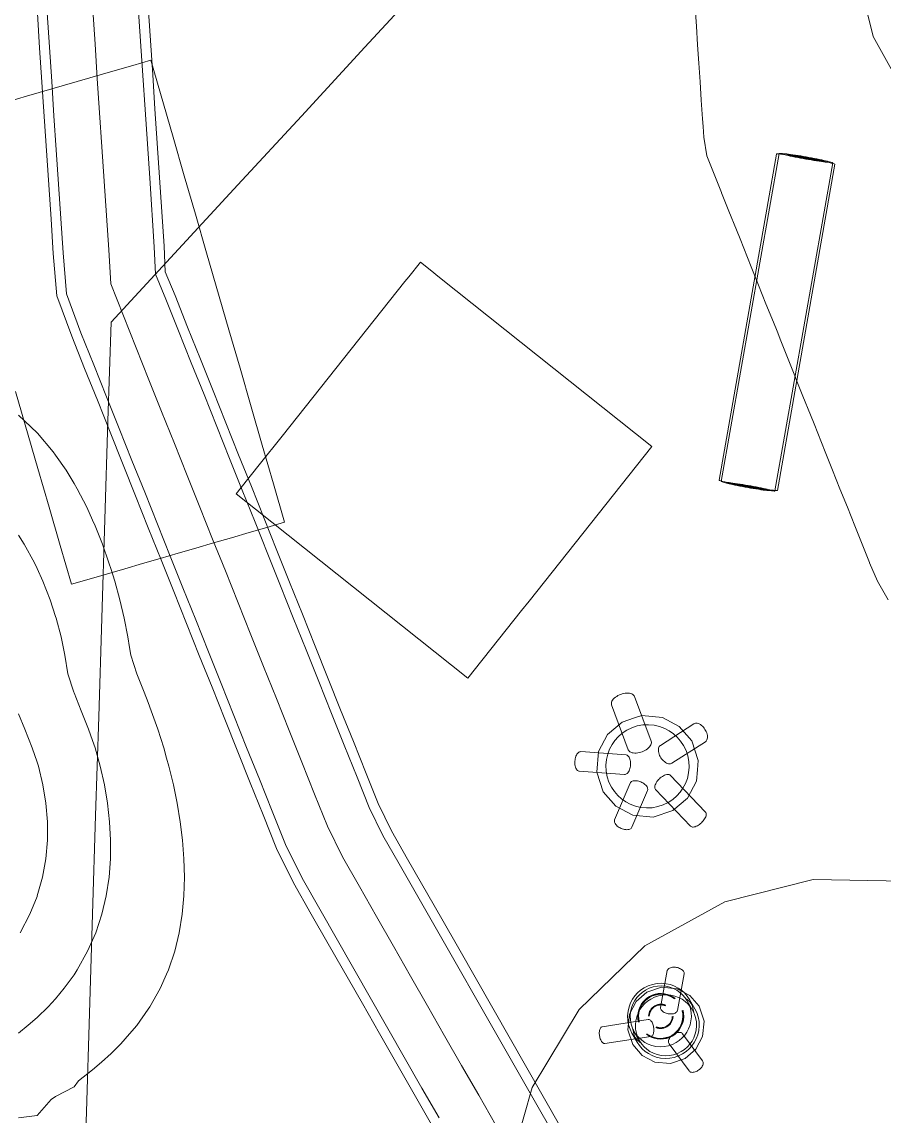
# Model space of a CAD drawing. Header units: millimetres. Extents: x -31757 to 121236, y -27283 to 59400.
# Drawn here: x 56355 to 61016, y 6413 to 12327 of the extents above; entities that cross this region are included whole.
import ezdxf

# ---------------------------------------------------------------- set-up
doc = ezdxf.new("R2010")
doc.units = ezdxf.units.MM
doc.layers.add('10_見えがかり', color=7, linetype='Continuous', lineweight=13)
doc.layers.add('30_敷地・外構', color=8, linetype='Continuous', lineweight=9)

msp = doc.modelspace()

# ---------------------------------------------------------------- linework, layer by layer
at = {"layer": '10_見えがかり'}
for points in [[(61322.1, 11590.2), (60957.6, 12247.7), (60775.7, 12977.2), (60788.8, 13729), (60996, 14451.7), (61383.3, 15096.1)], [(57024.9, 12596.6), (57049.6, 12226.3), (57061.9, 12041.1), (57074.3, 11856), (57086.6, 11670.8), (57098.9, 11485.7), (57111.3, 11300.5), (57123.6, 11115.3), (57129.5, 10975.1), (57182.7, 10847.3), (57251, 10676.6), (57319.9, 10504.3), (57388.8, 10332), (57457.7, 10159.7), (57526.6, 9987.4), (57595.5, 9815.1), (57664.4, 9642.8), (57733.3, 9470.5), (57802.2, 9298.2), (57871.2, 9125.9), (57940.1, 8953.6), (58077.9, 8609), (58146.8, 8436.7), (58215.7, 8264.3), (58280.1, 8102.6), (58352.7, 7955.2), (58440.3, 7802.2), (58624.4, 7480), (58716.5, 7318.8), (59453, 6029.8)], [(59116.1, 5409.9), (58287.6, 6860.1), (58195.5, 7021.2), (58011.4, 7343.4), (57919.3, 7504.6), (57822.8, 7673.8), (57732, 7858.7), (57658.6, 8041.5), (57589.7, 8213.8), (57451.9, 8558.5), (57383, 8730.8), (57314.1, 8903.1), (57245.1, 9075.4), (57176.2, 9247.7), (57107.3, 9420), (57038.4, 9592.3), (56969.5, 9764.6), (56831.7, 10109.2), (56762.8, 10281.5), (56693.9, 10453.8), (56624.4, 10627.6), (56543.7, 10845.4), (56524.9, 11075.5), (56512.6, 11260.6), (56500.3, 11445.8), (56475.6, 11816.1), (56463.3, 12001.3), (56450.9, 12186.4), (56438.6, 12371.6)], [(58609.8, 6403), (58517.7, 6564.1), (57965.4, 7530.9), (57869.6, 7698.7), (57780.4, 7880.2), (57707.8, 8061.2), (57638.9, 8233.5), (57570, 8405.8), (57432.2, 8750.4), (57363.3, 8922.7), (57294.4, 9095), (57225.4, 9267.3), (57156.5, 9439.6), (57087.6, 9611.9), (57018.7, 9784.2), (56949.8, 9956.5), (56880.9, 10128.8), (56812, 10301.1), (56743.1, 10473.5), (56673.7, 10647), (56595.4, 10856.8), (56577.8, 11079), (56565.5, 11264.1), (56553.2, 11449.3), (56540.8, 11634.5), (56528.5, 11819.6), (56516.2, 12004.8), (56491.5, 12375.1)], [(56984.4, 12407.9), (56996.7, 12222.8), (57009.1, 12037.6), (57021.4, 11852.5), (57033.7, 11667.3), (57046.1, 11482.1), (57070.7, 11111.8), (57077.8, 10963.6), (57133.3, 10827.9), (57201.8, 10656.9), (57270.7, 10484.6), (57339.6, 10312.3), (57408.5, 10140), (57477.4, 9967.7), (57546.3, 9795.4), (57615.2, 9623.1), (57684.1, 9450.8), (57753, 9278.5), (57821.9, 9106.2), (57890.9, 8933.9), (57959.8, 8761.6), (58028.7, 8589.3), (58097.6, 8417), (58166.5, 8244.7), (58231.7, 8081.1), (58305.9, 7930.4), (58394.3, 7775.9), (59130.8, 6486.9), (59222.8, 6325.8)], [(56282.9, 11896.5), (56379, 11924.4), (56859.2, 12063.6), (56955.3, 12091.5), (57051.3, 12119.3), (57172, 11703.1), (57232.3, 11495), (57292.6, 11286.9), (57353, 11078.8), (57473.6, 10662.6), (57534, 10454.5), (57594.3, 10246.4), (57654.6, 10038.3), (57715, 9830.2), (57775.3, 9622.1), (57679.3, 9594.3), (57583.2, 9566.5), (57487.2, 9538.6), (57391.1, 9510.8), (57295.1, 9482.9), (57199, 9455.1), (57103, 9427.2), (57007, 9399.4), (56910.9, 9371.5), (56718.8, 9315.8), (56622.8, 9288), (56562.4, 9496.1), (56502.1, 9704.2), (56441.8, 9912.3), (56321.1, 10328.5)], [(60455.5, 11611.8), (60467.4, 11610.4), (60481.8, 11608.4), (60498.2, 11606), (60516.3, 11603.3), (60535.4, 11600.2), (60555, 11597), (60574.5, 11593.7), (60593.5, 11590.4), (60612.4, 11587), (60631.9, 11583.4), (60651.4, 11579.8), (60670.4, 11576.1), (60688.3, 11572.5), (60704.6, 11569.1), (60718.8, 11566), (60730.4, 11563.3), (60739.4, 11561), (60745.5, 11559.2), (60749, 11557.9), (60750.1, 11557.1), (60439.1, 9794.3), (60437.9, 9793.8), (60434.1, 9793.7), (60427.7, 9794.2), (60418.5, 9795.1), (60406.7, 9796.5), (60392.3, 9798.5), (60375.8, 9800.9), (60357.8, 9803.6), (60338.7, 9806.7), (60319.1, 9809.9), (60299.6, 9813.2), (60280.6, 9816.5), (60261.6, 9819.9), (60242.2, 9823.5), (60222.7, 9827.1), (60203.7, 9830.8), (60185.7, 9834.4), (60169.5, 9837.8), (60155.3, 9840.9), (60143.7, 9843.6), (60134.7, 9845.9), (60128.5, 9847.7), (60125, 9849), (60124, 9849.8), (60434.9, 11612.6), (60436.2, 11613.1), (60439.9, 11613.1), (60446.4, 11612.7), (60455.5, 11611.8)], [(60467.4, 11614.6), (60478.3, 11613.2), (60491.5, 11611.4), (60506.6, 11609.3), (60523.3, 11606.7), (60540.8, 11603.9), (60558.9, 11600.9), (60576.8, 11597.9), (60594.3, 11594.9), (60611.7, 11591.7), (60629.6, 11588.5), (60647.6, 11585.1), (60665, 11581.7), (60681.5, 11578.4), (60696.5, 11575.3), (60709.5, 11572.4), (60720.3, 11570), (60728.5, 11567.9), (60734.2, 11566.2), (60737.4, 11565), (60738.3, 11564.2), (60425.7, 9791.6), (60424.5, 9791.1), (60421.1, 9791.1), (60415.2, 9791.5), (60406.7, 9792.3), (60395.8, 9793.7), (60382.6, 9795.5), (60367.4, 9797.6), (60350.8, 9800.2), (60333.2, 9803), (60315.2, 9806), (60297.3, 9809), (60279.8, 9812), (60262.4, 9815.2), (60244.5, 9818.4), (60226.5, 9821.8), (60209, 9825.2), (60192.5, 9828.5), (60177.6, 9831.6), (60164.5, 9834.5), (60153.8, 9836.9), (60145.6, 9839), (60139.9, 9840.7), (60136.7, 9841.9), (60135.7, 9842.7), (60448.4, 11615.3), (60449.6, 11615.8), (60453, 11615.8), (60458.9, 11615.4), (60467.4, 11614.6)], [(60489.8, 11613.2), (60498.8, 11612.1), (60509.8, 11610.6), (60522.3, 11608.8), (60536, 11606.7), (60550.5, 11604.4), (60565.4, 11602), (60580.2, 11599.4), (60594.6, 11596.9), (60609, 11594.4), (60623.8, 11591.6), (60638.7, 11588.9), (60653.1, 11586.1), (60666.7, 11583.3), (60679.1, 11580.8), (60689.8, 11578.4), (60698.7, 11576.4), (60705.5, 11574.6), (60710.2, 11573.3), (60712.8, 11572.3), (60713.6, 11571.6), (60713.1, 11568.6), (60712.1, 11568.3), (60709.3, 11568.3), (60704.4, 11568.6), (60697.4, 11569.3), (60688.4, 11570.4), (60677.5, 11571.9), (60665, 11573.7), (60651.3, 11575.8), (60636.8, 11578.1), (60621.9, 11580.5), (60607, 11583.1), (60592.6, 11585.6), (60578.2, 11588.1), (60563.4, 11590.8), (60548.6, 11593.6), (60534.2, 11596.4), (60520.6, 11599.2), (60508.2, 11601.7), (60497.4, 11604.1), (60488.6, 11606.1), (60481.8, 11607.9), (60477.1, 11609.2), (60474.4, 11610.2), (60473.6, 11610.9), (60474.2, 11613.8), (60475.1, 11614.2), (60478, 11614.2), (60482.8, 11613.9), (60489.8, 11613.2)], [(60490, 11609.8), (60489.9, 11609.2), (60492.5, 11608.5), (60501.1, 11606.6), (60511.5, 11604.3), (60523.5, 11601.8), (60536.6, 11599.2), (60550.6, 11596.5), (60564.9, 11593.8), (60579.2, 11591.1), (60593.2, 11588.7), (60607.1, 11586.2), (60621.5, 11583.8), (60635.8, 11581.4), (60649.9, 11579.2), (60663.2, 11577.2), (60675.3, 11575.4), (60685.8, 11574), (60694.5, 11572.9), (60697.3, 11572.6), (60697.4, 11573.3), (60694.7, 11573.9), (60686.2, 11575.9), (60675.8, 11578.2), (60663.8, 11580.7), (60650.6, 11583.3), (60636.7, 11586), (60622.3, 11588.7), (60608, 11591.3), (60594.1, 11593.8), (60580.1, 11596.3), (60565.8, 11598.7), (60551.4, 11601.1), (60537.4, 11603.3), (60524.1, 11605.3), (60512, 11607.1), (60501.5, 11608.5), (60492.7, 11609.6), (60490, 11609.8)], [(60521.6, 11606.5), (60526.1, 11606.1), (60532, 11605.3), (60539.1, 11604.4), (60547.3, 11603.2), (60556.2, 11601.8), (60565.6, 11600.3), (60575.3, 11598.7), (60585, 11597.1), (60594.4, 11595.5), (60603.8, 11593.8), (60613.4, 11592), (60623, 11590.2), (60632.4, 11588.4), (60641.3, 11586.6), (60649.4, 11584.9), (60656.4, 11583.4), (60662.1, 11582.1), (60666.6, 11580.9), (60669.6, 11580.1), (60671.3, 11579.4), (60671.3, 11579), (60670.7, 11575.8), (60668.9, 11575.8), (60665.7, 11576), (60661.1, 11576.4), (60655.3, 11577.1), (60648.2, 11578.1), (60640, 11579.3), (60631.1, 11580.7), (60621.6, 11582.2), (60611.9, 11583.8), (60602.3, 11585.4), (60592.9, 11587), (60583.5, 11588.7), (60573.9, 11590.5), (60564.2, 11592.3), (60554.8, 11594.1), (60546, 11595.9), (60537.9, 11597.6), (60530.9, 11599.1), (60525.1, 11600.4), (60520.7, 11601.5), (60517.7, 11602.4), (60515.9, 11603.1), (60516.4, 11606), (60516.6, 11606.7), (60518.4, 11606.7), (60521.6, 11606.5)], [(60543.2, 11600.6), (60543.1, 11599.7), (60548.9, 11598.5), (60557.3, 11596.8), (60566.2, 11595.1), (60575.4, 11593.4), (60584.5, 11591.7), (60593.4, 11590.1), (60602.3, 11588.6), (60611.5, 11587), (60620.7, 11585.5), (60629.7, 11584.1), (60638.2, 11582.8), (60644.1, 11581.9), (60644.2, 11582.8), (60638.4, 11584), (60630, 11585.6), (60621, 11587.4), (60611.9, 11589.1), (60602.7, 11590.8), (60593.8, 11592.4), (60584.9, 11593.9), (60575.8, 11595.5), (60566.6, 11597), (60557.6, 11598.4), (60549.1, 11599.7), (60543.2, 11600.6)], [(60554.1, 11600.6), (60557.5, 11600.1), (60561.7, 11599.6), (60566.5, 11598.9), (60571.7, 11598.1), (60577.3, 11597.2), (60583, 11596.3), (60588.7, 11595.3), (60594.2, 11594.3), (60599.7, 11593.3), (60605.3, 11592.3), (60611, 11591.2), (60616.5, 11590.2), (60621.7, 11589.1), (60626.5, 11588.1), (60630.6, 11587.2), (60634, 11586.5), (60636.6, 11585.8), (60638.4, 11585.3), (60639.4, 11584.9), (60639.4, 11584.8), (60638.8, 11581.6), (60637.7, 11581.5), (60635.8, 11581.7), (60633.2, 11581.9), (60629.7, 11582.4), (60625.5, 11582.9), (60620.8, 11583.6), (60615.5, 11584.4), (60610, 11585.3), (60604.3, 11586.2), (60598.6, 11587.2), (60593.1, 11588.2), (60587.6, 11589.1), (60581.9, 11590.2), (60576.3, 11591.2), (60570.7, 11592.3), (60565.5, 11593.4), (60560.8, 11594.3), (60556.7, 11595.2), (60553.3, 11596), (60550.7, 11596.7), (60548.9, 11597.2), (60547.9, 11597.6), (60547.9, 11598), (60548.5, 11600.9), (60549.6, 11600.9), (60551.4, 11600.8), (60554.1, 11600.6)], [(57761.9, 10088.5), (57803.4, 10140.7), (57844.9, 10192.9), (57886.4, 10245), (57927.9, 10297.2), (58093.9, 10505.9), (58135.4, 10558.1), (58176.9, 10610.3), (58218.4, 10662.4), (58259.9, 10714.6), (58384.4, 10871.1), (58425.9, 10923.3), (58446.7, 10949.4), (58508.9, 11027.6), (58561.1, 10986.1), (58613.3, 10944.6), (59761.1, 10031.6), (59719.6, 9979.4), (59678.1, 9927.3), (59636.6, 9875.1), (59595.1, 9822.9), (59553.6, 9770.8), (59512.1, 9718.6), (59470.6, 9666.4), (59429.1, 9614.2), (59387.6, 9562.1), (59346.1, 9509.9), (59304.6, 9457.7), (59221.6, 9353.4), (59180.1, 9301.2), (59138.6, 9249), (59097.1, 9196.8), (59055.6, 9144.7), (59014.1, 9092.5), (58972.6, 9040.3), (58931.1, 8988.1), (58889.6, 8936), (58848.1, 8883.8), (58834.2, 8866.4), (58806.6, 8831.6), (58765.1, 8779.5), (57617.2, 9692.5), (57565.1, 9734), (57512.9, 9775.5), (57575.1, 9853.7), (57595.9, 9879.8), (57637.4, 9932), (57761.9, 10088.5)], [(60179.1, 9837.1), (60187.9, 9836), (60198.6, 9834.6), (60210.8, 9832.8), (60224.2, 9830.8), (60238.4, 9828.5), (60252.9, 9826.1), (60267.4, 9823.7), (60281.4, 9821.2), (60295.5, 9818.7), (60309.9, 9816.1), (60324.4, 9813.4), (60338.5, 9810.6), (60351.8, 9808), (60363.9, 9805.5), (60374.4, 9803.2), (60383, 9801.2), (60389.6, 9799.5), (60394.2, 9798.1), (60396.8, 9797.2), (60397.6, 9796.5), (60397.1, 9793.6), (60396.1, 9793.2), (60393.3, 9793.2), (60388.6, 9793.5), (60381.8, 9794.2), (60373, 9795.3), (60362.3, 9796.7), (60350.1, 9798.5), (60336.7, 9800.5), (60322.5, 9802.8), (60308, 9805.2), (60293.5, 9807.6), (60279.5, 9810.1), (60265.4, 9812.6), (60251, 9815.2), (60236.5, 9818), (60222.4, 9820.7), (60209.1, 9823.3), (60197, 9825.9), (60186.5, 9828.1), (60177.9, 9830.2), (60171.3, 9831.8), (60166.7, 9833.2), (60164.1, 9834.1), (60163.3, 9834.8), (60163.8, 9837.7), (60164.8, 9838.1), (60167.5, 9838.1), (60172.3, 9837.8), (60179.1, 9837.1)], [(60180.1, 9833.7), (60180, 9833), (60190.2, 9830.6), (60200.4, 9828.4), (60212, 9826), (60224.9, 9823.4), (60238.5, 9820.8), (60252.5, 9818.1), (60266.4, 9815.6), (60280, 9813.2), (60293.6, 9810.8), (60307.6, 9808.4), (60321.6, 9806.1), (60335.3, 9803.9), (60348.3, 9802), (60360.1, 9800.2), (60370.4, 9798.9), (60380.8, 9797.6), (60380.9, 9798.3), (60370.7, 9800.7), (60360.5, 9802.9), (60348.9, 9805.3), (60336, 9807.9), (60322.4, 9810.5), (60308.4, 9813.2), (60294.5, 9815.7), (60280.9, 9818.1), (60267.3, 9820.5), (60253.3, 9822.9), (60239.3, 9825.2), (60225.6, 9827.4), (60212.6, 9829.4), (60200.8, 9831.1), (60190.5, 9832.5), (60180.1, 9833.7)], [(60205.1, 9831.6), (60209.8, 9831.1), (60216, 9830.3), (60223.4, 9829.3), (60231.9, 9828.1), (60241.3, 9826.7), (60251.2, 9825.1), (60261.3, 9823.4), (60271.4, 9821.7), (60281.2, 9820), (60291, 9818.2), (60301.1, 9816.4), (60311.2, 9814.5), (60321, 9812.6), (60330.3, 9810.7), (60338.7, 9809), (60346, 9807.4), (60352.1, 9806), (60356.7, 9804.8), (60359.9, 9803.9), (60361.7, 9803.2), (60361.2, 9800.2), (60361.1, 9799.6), (60359.1, 9799.5), (60355.8, 9799.8), (60351.1, 9800.2), (60344.9, 9801), (60337.5, 9802), (60329, 9803.2), (60319.6, 9804.6), (60309.7, 9806.2), (60299.6, 9807.9), (60289.5, 9809.6), (60279.7, 9811.3), (60269.9, 9813.1), (60259.8, 9814.9), (60249.7, 9816.8), (60239.9, 9818.7), (60230.6, 9820.6), (60222.2, 9822.3), (60214.9, 9823.9), (60208.8, 9825.3), (60204.2, 9826.5), (60201, 9827.4), (60199.2, 9828.1), (60199.7, 9831.1), (60199.8, 9831.8), (60201.8, 9831.8), (60205.1, 9831.6)], [(60224.6, 9825.9), (60224.4, 9825.1), (60233.5, 9823.2), (60242.3, 9821.4), (60251.7, 9819.6), (60261.3, 9817.8), (60270.9, 9816.1), (60280.2, 9814.4), (60289.6, 9812.8), (60299.2, 9811.1), (60308.8, 9809.6), (60318.2, 9808.1), (60327.1, 9806.7), (60336.3, 9805.4), (60336.5, 9806.2), (60327.4, 9808.1), (60318.6, 9809.9), (60309.2, 9811.7), (60299.6, 9813.5), (60290, 9815.2), (60280.7, 9816.9), (60271.3, 9818.5), (60261.7, 9820.2), (60252.1, 9821.7), (60242.7, 9823.2), (60233.8, 9824.6), (60224.6, 9825.9)], [(60240.7, 9825), (60244.2, 9824.6), (60248.4, 9824), (60253.2, 9823.3), (60258.5, 9822.5), (60264, 9821.6), (60269.8, 9820.7), (60275.5, 9819.7), (60281, 9818.7), (60286.5, 9817.8), (60292.2, 9816.7), (60297.9, 9815.6), (60303.4, 9814.6), (60308.7, 9813.5), (60313.4, 9812.5), (60317.6, 9811.6), (60321, 9810.8), (60323.6, 9810.2), (60325.4, 9809.7), (60326.4, 9809.3), (60325.9, 9806.3), (60325.8, 9805.9), (60324.7, 9805.9), (60322.8, 9806), (60320.2, 9806.3), (60316.7, 9806.7), (60312.5, 9807.3), (60307.7, 9808), (60302.4, 9808.8), (60296.9, 9809.7), (60291.1, 9810.6), (60285.4, 9811.6), (60279.9, 9812.6), (60274.4, 9813.6), (60268.7, 9814.6), (60263, 9815.7), (60257.4, 9816.7), (60252.2, 9817.8), (60247.5, 9818.8), (60243.3, 9819.7), (60239.9, 9820.5), (60237.3, 9821.1), (60235.5, 9821.7), (60234.5, 9822), (60235, 9825), (60235.1, 9825.4), (60236.2, 9825.4), (60238, 9825.3), (60240.7, 9825)], [(59633.2, 8392.9), (59542.8, 8635.3), (59541.8, 8639.5), (59541.6, 8644.2), (59542.5, 8649.3), (59544.6, 8654.7), (59547.7, 8660.3), (59552, 8665.9), (59557.3, 8671.3), (59563.4, 8676.5), (59570.2, 8681.2), (59577.3, 8685.4), (59584.7, 8689.1), (59592, 8692.1), (59599.5, 8694.6), (59607.5, 8696.7), (59615.6, 8698.2), (59623.8, 8699), (59631.8, 8699.1), (59639.4, 8698.5), (59646.3, 8697), (59652.3, 8694.9), (59657.4, 8692.2), (59661.5, 8688.9), (59664.4, 8685.2), (59666.4, 8681.3), (59756.8, 8439), (59757.8, 8434.7), (59758, 8430), (59757.1, 8424.9), (59755, 8419.5), (59751.9, 8413.9), (59747.6, 8408.3), (59742.3, 8402.9), (59736.2, 8397.7), (59729.4, 8393), (59722.3, 8388.8), (59714.9, 8385.2), (59707.6, 8382.1), (59700, 8379.6), (59692.1, 8377.5), (59684, 8376), (59675.8, 8375.2), (59667.8, 8375.1), (59660.2, 8375.8), (59653.3, 8377.2), (59647.3, 8379.3), (59642.2, 8382.1), (59638.1, 8385.3), (59635.2, 8389), (59633.2, 8392.9)], [(59520.9, 8475.3), (59599.3, 8542.7), (59666.6, 8564.9), (59705.7, 8577.7), (59761.4, 8572.6), (59817.1, 8567.6), (59908.7, 8519.5), (59976.2, 8441.1), (59976.2, 8441.1), (60011.1, 8334.7), (60006.5, 8284.4), (60001, 8223.2), (59952.9, 8131.7), (59874.5, 8064.2), (59768.1, 8029.3), (59768.1, 8029.3), (59656.7, 8039.4), (59565.1, 8087.5), (59497.6, 8165.9), (59462.7, 8272.2), (59472.8, 8383.7), (59520.9, 8475.3)], [(59545.2, 8421.3), (59560.8, 8443.6), (59579, 8463.7), (59600.3, 8482.3), (59624.7, 8498.5), (59651.8, 8511.8), (59681, 8521.4), (59711.4, 8527), (59742.4, 8528.4), (59773, 8525.6), (59802.3, 8518.8), (59829.8, 8508.4), (59854.8, 8495.2), (59877, 8479.6), (59897.1, 8461.4), (59915.7, 8440.1), (59932, 8415.7), (59945.2, 8388.6), (59954.8, 8359.4), (59960.5, 8329), (59961.8, 8298), (59959, 8267.4), (59952.2, 8238.1), (59941.9, 8210.6), (59928.6, 8185.6), (59913, 8163.4), (59894.9, 8143.2), (59873.5, 8124.7), (59849.1, 8108.4), (59822, 8095.2), (59792.9, 8085.6), (59762.4, 8079.9), (59731.4, 8078.6), (59700.8, 8081.4), (59671.5, 8088.2), (59644, 8098.5), (59619.1, 8111.8), (59596.8, 8127.4), (59576.7, 8145.5), (59558.1, 8166.9), (59541.9, 8191.3), (59528.6, 8218.4), (59519, 8247.5), (59513.4, 8278), (59512, 8309), (59514.8, 8339.5), (59521.6, 8368.9), (59532, 8396.3), (59545.2, 8421.3)], [(59802.6, 8362.5), (59799.9, 8369.2), (59797.8, 8376.1), (59796.3, 8383), (59795.7, 8389.7), (59795.8, 8396), (59796.7, 8401.7), (59798.4, 8406.7), (59800.7, 8410.9), (59803.5, 8414.3), (59806.7, 8416.8), (59987.7, 8533.4), (59991.4, 8535.2), (59995.6, 8536.4), (60000.4, 8536.7), (60005.6, 8536.2), (60011.2, 8534.6), (60017, 8532.2), (60022.8, 8528.8), (60028.5, 8524.6), (60033.9, 8519.8), (60038.9, 8514.5), (60043.4, 8509), (60047.3, 8503.3), (60050.9, 8497.3), (60054.1, 8490.9), (60056.8, 8484.2), (60058.9, 8477.3), (60060.4, 8470.4), (60061, 8463.7), (60060.9, 8457.4), (60060, 8451.7), (60058.3, 8446.7), (60056.1, 8442.5), (60053.3, 8439.1), (60050.1, 8436.6), (59869, 8320), (59865.3, 8318.2), (59861.1, 8317), (59856.3, 8316.7), (59851.1, 8317.3), (59845.5, 8318.8), (59839.7, 8321.3), (59833.9, 8324.6), (59828.2, 8328.8), (59822.8, 8333.6), (59817.8, 8338.9), (59813.3, 8344.4), (59809.4, 8350.1), (59805.8, 8356.1), (59802.6, 8362.5)], [(59346.1, 8305.7), (59344.9, 8312.2), (59344.3, 8318.9), (59344.2, 8325.4), (59344.4, 8331.8), (59345.1, 8338.2), (59346.2, 8344.7), (59347.8, 8351.2), (59349.8, 8357.5), (59352.3, 8363.4), (59355.2, 8368.7), (59358.4, 8373.3), (59361.8, 8377), (59365.4, 8379.8), (59368.9, 8381.7), (59372.4, 8382.6), (59375.8, 8382.8), (59621, 8365.1), (59624.3, 8364.4), (59627.6, 8363), (59630.9, 8360.6), (59634, 8357.3), (59636.9, 8353.2), (59639.4, 8348.2), (59641.5, 8342.5), (59643.1, 8336.3), (59644.2, 8329.8), (59644.8, 8323.1), (59645, 8316.5), (59644.7, 8310.1), (59644.1, 8303.8), (59643, 8297.3), (59641.4, 8290.8), (59639.3, 8284.5), (59636.9, 8278.6), (59634, 8273.3), (59630.8, 8268.7), (59627.3, 8265), (59623.8, 8262.2), (59620.2, 8260.3), (59616.7, 8259.3), (59613.4, 8259.2), (59368.1, 8276.9), (59364.8, 8277.5), (59361.5, 8279), (59358.3, 8281.4), (59355.1, 8284.6), (59352.3, 8288.8), (59349.8, 8293.8), (59347.7, 8299.5), (59346.1, 8305.7)], [(59558, 8006.6), (59558.3, 8010.3), (59559.3, 8013.6), (59643.5, 8212.7), (59645.1, 8215.7), (59647.6, 8218.5), (59650.8, 8221), (59654.8, 8223), (59659.6, 8224.5), (59665, 8225.4), (59670.8, 8225.7), (59677, 8225.4), (59683.3, 8224.6), (59689.5, 8223.2), (59695.6, 8221.3), (59701.3, 8219.1), (59706.8, 8216.6), (59712.3, 8213.5), (59717.7, 8210), (59722.7, 8206.1), (59727.2, 8201.9), (59731.1, 8197.5), (59734.2, 8193), (59736.4, 8188.5), (59737.7, 8184.2), (59738.2, 8180.2), (59737.9, 8176.5), (59737, 8173.2), (59652.8, 7974.1), (59651.1, 7971.1), (59648.7, 7968.3), (59645.5, 7965.8), (59641.4, 7963.8), (59636.7, 7962.3), (59631.3, 7961.3), (59625.4, 7961), (59619.3, 7961.3), (59613, 7962.2), (59606.7, 7963.6), (59600.7, 7965.4), (59595, 7967.6), (59589.5, 7970.2), (59583.9, 7973.2), (59578.6, 7976.7), (59573.6, 7980.6), (59569, 7984.8), (59565.2, 7989.3), (59562.1, 7993.8), (59559.9, 7998.2), (59558.5, 8002.5), (59558, 8006.6)], [(59775.9, 8192.9), (59776.8, 8198), (59778.5, 8203.5), (59781, 8209.2), (59784.1, 8215), (59787.9, 8220.7), (59792.1, 8226.2), (59796.6, 8231.4), (59801.3, 8236.2), (59806.2, 8240.6), (59811.6, 8244.9), (59817.3, 8248.8), (59823.2, 8252.3), (59829.1, 8255.3), (59835, 8257.5), (59840.5, 8258.9), (59845.6, 8259.5), (59850.1, 8259.4), (59854, 8258.5), (59857.3, 8257), (59859.8, 8254.9), (60049.9, 8056), (60051.9, 8053.4), (60053.3, 8050.2), (60054, 8046.2), (60053.9, 8041.7), (60053.1, 8036.6), (60051.4, 8031.1), (60048.9, 8025.4), (60045.7, 8019.6), (60042, 8013.9), (60037.7, 8008.4), (60033.2, 8003.2), (60028.6, 7998.5), (60023.6, 7994), (60018.2, 7989.7), (60012.6, 7985.8), (60006.7, 7982.3), (60000.7, 7979.3), (59994.9, 7977.1), (59989.3, 7975.7), (59984.2, 7975.1), (59979.7, 7975.2), (59975.8, 7976.1), (59972.6, 7977.6), (59970.1, 7979.7), (59779.9, 8178.6), (59778, 8181.2), (59776.6, 8184.5), (59775.9, 8188.4), (59775.9, 8192.9)], [(61060.7, 3935.6), (60567.4, 3944.2), (60093.1, 4080.2), (59670.2, 4334.3), (59327.5, 4689.2), (59088.3, 5120.7), (58968.9, 5599.5), (58977.5, 6092.8), (59113.5, 6567.1), (59367.6, 6990), (59722.6, 7332.7), (60154.1, 7571.9), (60632.8, 7691.3)], [(60632.8, 7691.3), (61126.1, 7682.7)], [(59831.9, 6971.1), (59826.7, 6973.6), (59821.9, 6976.5), (59817.6, 6979.7), (59814, 6983.1), (59811.1, 6986.7), (59809.1, 6990.3), (59807.9, 6993.8), (59807.4, 6997.2), (59807.6, 7000.3), (59844, 7199.1), (59844.9, 7202.1), (59846.5, 7205.1), (59848.9, 7208), (59852.1, 7210.6), (59856, 7212.9), (59860.6, 7214.9), (59865.8, 7216.3), (59871.3, 7217.3), (59877, 7217.8), (59882.9, 7217.8), (59888.6, 7217.3), (59894.1, 7216.5), (59899.5, 7215.4), (59905, 7213.7), (59910.5, 7211.7), (59915.7, 7209.2), (59920.5, 7206.3), (59924.8, 7203.1), (59928.4, 7199.7), (59931.3, 7196.1), (59933.3, 7192.6), (59934.5, 7189), (59935, 7185.7), (59934.8, 7182.5), (59898.4, 6983.7), (59897.5, 6980.7), (59895.9, 6977.7), (59893.5, 6974.8), (59890.3, 6972.2), (59886.4, 6969.9), (59881.8, 6967.9), (59876.6, 6966.5), (59871.1, 6965.5), (59865.3, 6965), (59859.5, 6965), (59853.8, 6965.5), (59848.3, 6966.3), (59842.9, 6967.5), (59837.4, 6969.1), (59831.9, 6971.1)], [(59668.3, 7062.3), (59682.8, 7078.5), (59699.8, 7093.3), (59719.3, 7106.4), (59741, 7117.1), (59764.2, 7124.9), (59788.6, 7129.5), (59813.3, 7130.8), (59837.7, 7128.8), (59861.1, 7123.5), (59883, 7115.5), (59902.9, 7105.1), (59920.6, 7092.9), (59936.7, 7078.6), (59951.5, 7061.7), (59964.5, 7042.4), (59992.6, 6993.7), (60003.1, 6972.3), (60010.8, 6949.2), (60015.3, 6925.1), (60016.3, 6900.5), (60014, 6876.2), (60008.6, 6852.8), (60000.3, 6831), (59989.7, 6811), (59977.3, 6793.3), (59962.8, 6777.2), (59945.7, 6762.3), (59926.2, 6749.3), (59904.6, 6738.6), (59881.3, 6730.7), (59857, 6726.1), (59832.3, 6724.8), (59807.9, 6726.9), (59784.5, 6732.1), (59762.6, 6740.2), (59742.6, 6750.6), (59724.9, 6762.8), (59708.8, 6777.1), (59694, 6793.9), (59681.1, 6813.2), (59653, 6861.9), (59642.4, 6883.3), (59634.8, 6906.4), (59630.3, 6930.6), (59629.2, 6955.2), (59631.5, 6979.5), (59637, 7002.8), (59645.2, 7024.7), (59655.8, 7044.6), (59668.3, 7062.3)], [(59638.8, 6963.7), (59674.8, 7032.3), (59733.6, 7082.9), (59813.4, 7109.2), (59897, 7101.5), (59965.7, 7065.5), (60016.3, 7006.7), (60042.5, 6926.9), (60034.9, 6843.3), (59998.8, 6774.6), (59940, 6724), (59860.3, 6697.8), (59776.6, 6705.4), (59708, 6741.5), (59657.4, 6800.3), (59631.2, 6880), (59638.8, 6963.7), (59638.8, 6963.7)], [(59658.3, 7018.9), (59668.1, 7037.2), (59679.5, 7053.5), (59692.9, 7068.4), (59708.6, 7082), (59726.5, 7094.1), (59746.4, 7103.9), (59767.8, 7111.1), (59790.2, 7115.4), (59812.9, 7116.5), (59835.3, 7114.6), (59856.9, 7109.8), (59877, 7102.4), (59895.4, 7092.9), (59911.7, 7081.6), (59926.5, 7068.5), (59940.1, 7052.9), (59952, 7035.2), (59980.1, 6986.5), (59989.8, 6966.8), (59996.9, 6945.6), (60001, 6923.3), (60002, 6900.7), (59999.9, 6878.4), (59994.8, 6856.9), (59987.2, 6836.8), (59977.5, 6818.4), (59966, 6802.1), (59952.7, 6787.3), (59937, 6773.6), (59919.1, 6761.6), (59899.2, 6751.8), (59877.8, 6744.6), (59855.4, 6740.3), (59832.7, 6739.1), (59810.2, 6741), (59788.7, 6745.8), (59768.5, 6753.2), (59750.2, 6762.8), (59733.9, 6774.1), (59719.1, 6787.2), (59705.5, 6802.7), (59693.5, 6820.5), (59665.4, 6869.1), (59655.7, 6888.8), (59648.7, 6910.1), (59644.6, 6932.3), (59643.6, 6954.9), (59645.7, 6977.3), (59650.7, 6998.8), (59658.3, 7018.9)], [(59863.4, 7065.9), (59841, 7067.9), (59818.3, 7066.7), (59795.9, 7062.4), (59774.5, 7055.2), (59754.6, 7045.4), (59736.7, 7033.4), (59721, 7019.7), (59707.6, 7004.8), (59696.2, 6988.5), (59686.4, 6970.2), (59678.8, 6950.1), (59673.8, 6928.6), (59671.7, 6906.2), (59672.7, 6883.6), (59676.8, 6861.4), (59681.8, 6846.3), (59691, 6835.9), (59705.8, 6822.7), (59722.1, 6811.5), (59740.4, 6801.9), (59760.6, 6794.5), (59782.1, 6789.7), (59804.5, 6787.8), (59827.3, 6789), (59849.7, 6793.3), (59871.1, 6800.5), (59891, 6810.3), (59908.9, 6822.3), (59924.6, 6836), (59937.9, 6850.8), (59949.4, 6867.1), (59959.1, 6885.5), (59966.7, 6905.6), (59971.8, 6927.1), (59973.9, 6949.4), (59972.9, 6972), (59968.8, 6994.3), (59963.8, 7009.3), (59954.6, 7019.8), (59939.8, 7032.9), (59923.5, 7044.2), (59905.1, 7053.7), (59885, 7061.1), (59863.4, 7065.9)], [(59711.6, 7028.5), (59721.6, 7039.7), (59733.4, 7049.9), (59746.8, 7058.9), (59761.8, 7066.3), (59777.8, 7071.7), (59794.6, 7074.9), (59811.6, 7075.8), (59828.5, 7074.4), (59844.6, 7070.8), (59859.7, 7065.2), (59873.5, 7058), (59885.7, 7049.6), (59885.9, 7049.2), (59873.7, 7057.7), (59860, 7064.9), (59844.8, 7070.4), (59828.7, 7074), (59811.9, 7075.4), (59794.8, 7074.6), (59778, 7071.4), (59762, 7065.9), (59747.1, 7058.6), (59733.6, 7049.6), (59721.8, 7039.3), (59711.8, 7028.2), (59703.2, 7016), (59695.9, 7002.2), (59690.2, 6987.1), (59686.4, 6971), (59684.9, 6954.2), (59685.6, 6937.3), (59688.7, 6920.6), (59688.5, 6921), (59685.4, 6937.6), (59684.7, 6954.6), (59686.2, 6971.4), (59690, 6987.5), (59695.7, 7002.6), (59703, 7016.3), (59711.6, 7028.5)], [(59693.8, 6986.4), (59699.3, 7000.9), (59706.4, 7014.3), (59714.7, 7026.1), (59724.4, 7036.9), (59735.8, 7046.8), (59748.8, 7055.5), (59763.3, 7062.6), (59778.8, 7067.9), (59795, 7071), (59811.5, 7071.8), (59827.8, 7070.5), (59843.5, 7067), (59858.1, 7061.6), (59871.4, 7054.6), (59883.2, 7046.5), (59883.4, 7046.1), (59871.6, 7054.3), (59858.3, 7061.2), (59843.7, 7066.6), (59828, 7070.1), (59811.8, 7071.5), (59795.3, 7070.6), (59779, 7067.5), (59763.5, 7062.3), (59749, 7055.2), (59736, 7046.4), (59724.6, 7036.5), (59714.9, 7025.7), (59706.6, 7013.9), (59699.5, 7000.6), (59694, 6986), (59690.4, 6970.4), (59688.9, 6954.2), (59689.6, 6937.8), (59692.6, 6921.6), (59692.3, 6922), (59689.4, 6938.1), (59688.6, 6954.5), (59690.2, 6970.8), (59693.8, 6986.4)], [(59948.7, 7044.2), (59943.8, 7047.6), (59943.7, 7047.5), (59952, 7035.2), (59980.1, 6986.5), (59987.1, 6972.3), (59987.4, 6972.4), (59982.7, 6997.9), (59976.5, 7016.6), (59964.8, 7029.9), (59948.7, 7044.2)], [(59743.5, 6847), (59757.3, 6839.8), (59772.4, 6834.3), (59788.5, 6830.7), (59805.4, 6829.3), (59822.4, 6830.1), (59839.2, 6833.3), (59855.3, 6838.8), (59870.2, 6846.1), (59883.6, 6855.1), (59895.4, 6865.4), (59905.4, 6876.5), (59914, 6888.7), (59921.3, 6902.5), (59927, 6917.6), (59930.8, 6933.7), (59932.4, 6950.5), (59931.6, 6967.4), (59928.5, 6984.1), (59928.8, 6983.7), (59931.8, 6967.1), (59932.6, 6950.1), (59931, 6933.3), (59927.2, 6917.2), (59921.5, 6902.1), (59914.2, 6888.4), (59905.6, 6876.2), (59895.6, 6865), (59883.8, 6854.8), (59870.4, 6845.8), (59855.5, 6838.4), (59839.4, 6833), (59822.6, 6829.8), (59805.6, 6828.9), (59788.8, 6830.3), (59772.6, 6833.9), (59757.5, 6839.5), (59743.7, 6846.7), (59731.5, 6855.1), (59731.3, 6855.5), (59743.5, 6847)], [(59924.7, 6983.1), (59924.9, 6982.7), (59927.9, 6966.6), (59928.6, 6950.2), (59927.1, 6933.9), (59923.4, 6918.3), (59917.9, 6903.8), (59910.8, 6890.4), (59902.5, 6878.6), (59892.8, 6867.8), (59881.4, 6857.9), (59868.4, 6849.2), (59854, 6842.1), (59838.4, 6836.8), (59822.2, 6833.7), (59805.7, 6832.9), (59789.4, 6834.2), (59773.8, 6837.7), (59759.1, 6843.1), (59745.8, 6850.1), (59734, 6858.2), (59733.8, 6858.6), (59745.6, 6850.4), (59758.9, 6843.5), (59773.6, 6838.1), (59789.2, 6834.6), (59805.5, 6833.2), (59822, 6834.1), (59838.2, 6837.2), (59853.8, 6842.4), (59868.2, 6849.5), (59881.2, 6858.3), (59892.6, 6868.2), (59902.3, 6879), (59910.6, 6890.8), (59917.7, 6904.1), (59923.2, 6918.7), (59926.9, 6934.3), (59928.4, 6950.5), (59927.7, 6966.9), (59924.7, 6983.1)], [(59756.8, 6993.1), (59762.2, 6999), (59768.4, 7004.5), (59775.6, 7009.3), (59783.6, 7013.2), (59792.1, 7016.1), (59801.1, 7017.8), (59810.2, 7018.3), (59819.2, 7017.5), (59827.8, 7015.6), (59835.8, 7012.6), (59836, 7012.3), (59828, 7015.2), (59819.4, 7017.2), (59810.4, 7017.9), (59801.3, 7017.4), (59792.3, 7015.7), (59783.8, 7012.9), (59775.8, 7008.9), (59768.7, 7004.1), (59762.4, 6998.6), (59757, 6992.7), (59752.5, 6986.2), (59748.6, 6978.9), (59745.5, 6970.8), (59743.5, 6962.2), (59742.7, 6953.3), (59742.5, 6953.6), (59743.3, 6962.6), (59745.3, 6971.2), (59748.3, 6979.2), (59752.3, 6986.5), (59756.8, 6993.1)], [(59752, 6977.6), (59755.7, 6984.5), (59760, 6990.6), (59765, 6996.2), (59770.9, 7001.3), (59777.6, 7005.9), (59785.1, 7009.5), (59793.1, 7012.3), (59801.5, 7013.9), (59810.1, 7014.3), (59818.5, 7013.6), (59826.6, 7011.8), (59834.2, 7009), (59834.4, 7008.6), (59826.8, 7011.4), (59818.7, 7013.2), (59810.3, 7013.9), (59801.7, 7013.5), (59793.3, 7011.9), (59785.3, 7009.2), (59777.8, 7005.5), (59771.1, 7001), (59765.2, 6995.8), (59760.2, 6990.3), (59755.9, 6984.1), (59752.2, 6977.2), (59749.3, 6969.7), (59747.4, 6961.6), (59746.7, 6953.2), (59746.4, 6953.6), (59747.2, 6962), (59749.1, 6970), (59752, 6977.6)], [(59481.6, 6830.5), (59479.8, 6836), (59478.4, 6841.6), (59477.4, 6847.1), (59476.7, 6852.6), (59476.3, 6858.3), (59476.3, 6864.2), (59476.7, 6869.9), (59477.5, 6875.4), (59478.8, 6880.5), (59480.5, 6885), (59482.5, 6888.8), (59484.7, 6891.8), (59487.2, 6894.1), (59489.8, 6895.6), (59492.4, 6896.3), (59740.7, 6935.3), (59743.5, 6935.4), (59746.4, 6934.8), (59749.4, 6933.4), (59752.5, 6931.2), (59755.6, 6928.1), (59758.5, 6924.4), (59761.3, 6919.9), (59763.8, 6915), (59765.9, 6909.6), (59767.7, 6904.1), (59769.1, 6898.5), (59770.1, 6893), (59770.8, 6887.5), (59771.2, 6881.7), (59771.2, 6875.9), (59770.8, 6870.2), (59770, 6864.7), (59768.7, 6859.6), (59767, 6855.1), (59765, 6851.3), (59762.8, 6848.2), (59760.3, 6846), (59757.7, 6844.5), (59755.1, 6843.8), (59506.8, 6804.8), (59504, 6804.7), (59501.1, 6805.3), (59498.1, 6806.7), (59495, 6808.9), (59491.9, 6811.9), (59489, 6815.7), (59486.2, 6820.2), (59483.7, 6825.1), (59481.6, 6830.5)], [(59824.9, 6889), (59833.5, 6891.8), (59841.4, 6895.8), (59848.6, 6900.6), (59854.9, 6906.1), (59860.2, 6912), (59864.8, 6918.5), (59868.7, 6925.8), (59871.7, 6933.9), (59873.7, 6942.5), (59874.6, 6951.4), (59874.8, 6951.1), (59873.9, 6942.1), (59871.9, 6933.5), (59868.9, 6925.5), (59865, 6918.2), (59860.4, 6911.6), (59855.1, 6905.7), (59848.8, 6900.2), (59841.6, 6895.4), (59833.7, 6891.5), (59825.1, 6888.6), (59816.1, 6886.9), (59807.1, 6886.4), (59798.1, 6887.2), (59789.5, 6889.1), (59781.4, 6892.1), (59781.2, 6892.4), (59789.2, 6889.5), (59797.9, 6887.5), (59806.8, 6886.8), (59815.9, 6887.3), (59824.9, 6889)], [(59790.4, 6893.3), (59798.5, 6891.5), (59806.9, 6890.8), (59815.5, 6891.2), (59823.9, 6892.8), (59831.9, 6895.5), (59839.4, 6899.2), (59846.2, 6903.7), (59852.1, 6908.9), (59857.1, 6914.4), (59861.4, 6920.6), (59865, 6927.5), (59867.9, 6935), (59869.8, 6943.1), (59870.6, 6951.5), (59870.8, 6951.1), (59870, 6942.7), (59868.1, 6934.7), (59865.3, 6927.1), (59861.6, 6920.2), (59857.3, 6914.1), (59852.3, 6908.5), (59846.4, 6903.4), (59839.6, 6898.8), (59832.2, 6895.2), (59824.1, 6892.4), (59815.7, 6890.8), (59807.2, 6890.4), (59798.7, 6891.1), (59790.6, 6892.9), (59783, 6895.7), (59782.8, 6896.1), (59790.4, 6893.3)], [(59658.5, 6883.3), (59658.2, 6883.2), (59662.9, 6857.7), (59669.1, 6839), (59680.7, 6825.8), (59696.8, 6811.5), (59701.8, 6808.1), (59701.8, 6808.1), (59693.5, 6820.5), (59665.4, 6869.1), (59658.5, 6883.3)], [(59850.3, 6818.3), (59851.2, 6822.9), (59852.8, 6827.6), (59855.1, 6832.4), (59858.1, 6837.1), (59861.6, 6841.6), (59865.5, 6845.9), (59869.6, 6849.7), (59873.9, 6853.1), (59878.4, 6856.2), (59883.3, 6859), (59888.5, 6861.5), (59893.9, 6863.5), (59899.3, 6864.9), (59904.5, 6865.7), (59909.5, 6865.8), (59914.1, 6865.3), (59918.2, 6864.2), (59921.7, 6862.5), (59924.5, 6860.4), (59926.8, 6857.9), (60034.6, 6711.3), (60036.3, 6708.5), (60037.5, 6705.1), (60038.1, 6701.3), (60037.9, 6697.1), (60037.1, 6692.5), (60035.4, 6687.8), (60033.1, 6683), (60030.1, 6678.3), (60026.7, 6673.8), (60022.8, 6669.5), (60018.6, 6665.7), (60014.3, 6662.3), (60009.8, 6659.2), (60004.9, 6656.4), (59999.7, 6653.9), (59994.4, 6652), (59989, 6650.5), (59983.7, 6649.7), (59978.7, 6649.6), (59974.1, 6650.1), (59970, 6651.2), (59966.6, 6652.9), (59963.7, 6655), (59961.5, 6657.5), (59853.6, 6804.1), (59851.9, 6806.9), (59850.7, 6810.3), (59850.2, 6814.1), (59850.3, 6818.3)]]:
    msp.add_lwpolyline(points, dxfattribs=at)
at = {"layer": '30_敷地・外構'}
for points in [[(56686.8, 5903.7), (56703.5, 6437), (56720.2, 6970.3), (56736.9, 7503.7), (56753.6, 8037), (56770.3, 8570.3), (56786.9, 9103.7), (56803.6, 9637), (56820.3, 10170.3), (56837, 10703.6), (57179.9, 11075.1), (57522.8, 11446.5), (57865.7, 11817.9), (58208.5, 12189.3), (58551.4, 12560.7)], [(56737.9, 12391.5), (56750.3, 12206.4), (56762.6, 12021.2), (56774.9, 11836), (56787.3, 11650.9), (56799.6, 11465.7), (56811.9, 11280.6), (56824.3, 11095.4), (56836.6, 10910.2), (56903.5, 10737.5), (56972.4, 10565.2), (57041.3, 10392.9), (57110.2, 10220.6), (57179.1, 10048.3), (57248.1, 9876), (57317, 9703.7), (57385.9, 9531.4), (57454.8, 9359.1), (57523.7, 9186.8), (57592.6, 9014.5), (57661.5, 8842.2), (57730.4, 8669.9), (57799.3, 8497.6), (57868.2, 8325.3), (57937.2, 8152.9), (58006.1, 7980.6), (58087.8, 7814.5), (58179.8, 7653.4), (58271.9, 7492.3), (58363.9, 7331.1), (58456, 7170), (58548.1, 7008.9), (58640.1, 6847.8), (58732.2, 6686.6), (58824.2, 6525.5), (58916.3, 6364.4)], [(61037, 9204), (60980.2, 9303.4), (60937.3, 9403.4), (60937, 9404.3), (60897.3, 9503.4), (60857.3, 9603.4), (60837, 9654.3), (60817.3, 9703.4), (60777.3, 9803.4), (60737.4, 9903.4), (60737, 9904.3), (60697.4, 10003.4), (60657.4, 10103.4), (60637, 10154.3), (60617.4, 10203.4), (60577.4, 10303.4), (60537.4, 10403.4), (60537, 10404.3), (60497.4, 10503.4), (60457.4, 10603.4), (60437, 10654.3), (60417.4, 10703.5), (60377.4, 10803.5), (60337.4, 10903.5), (60337, 10904.3), (60297.4, 11003.5), (60257.4, 11103.5), (60237.1, 11154.4), (60217.4, 11203.5), (60177.4, 11303.5), (60137.4, 11403.5), (60137.1, 11404.4), (60097.4, 11503.5), (60057.4, 11603.5), (60041, 11703.5), (60037.1, 11761.7), (60034.3, 11803.5), (60027.7, 11903.5), (60021, 12003.5), (60014.3, 12103.5), (60007.7, 12203.5), (60001, 12303.5), (59994.3, 12403.5)], [(56337, 10201.2), (56437, 10105.7), (56438.8, 10103.7), (56523.3, 10003.7), (56537, 9985.6), (56593.8, 9903.7), (56637, 9832.6), (56653.6, 9803.7), (56705.5, 9703.7), (56737, 9634.3), (56750.6, 9603.7), (56790.8, 9503.7), (56825.5, 9403.6), (56837, 9366.4), (56856.8, 9303.6), (56884.3, 9203.6), (56907.8, 9103.6), (56927.5, 9003.6), (56936.9, 8944.8), (56944.1, 8903.6), (56975.8, 8803.6), (57015.5, 8703.6), (57036.9, 8647.7), (57054.6, 8603.6), (57090.5, 8503.6), (57121.6, 8403.6), (57136.9, 8346.9), (57149.5, 8303.6), (57174.3, 8203.6), (57194.9, 8103.6), (57211.2, 8003.6), (57223.3, 7903.6), (57230.8, 7803.6), (57233.5, 7703.6), (57230.7, 7603.6), (57221.8, 7503.6), (57205.8, 7403.6), (57181.4, 7303.6), (57146.9, 7203.6), (57136.8, 7180.7), (57102.9, 7103.6), (57045.8, 7003.6), (57036.8, 6990.5), (56975.9, 6903.6), (56936.8, 6857.3), (56889.7, 6803.6), (56836.8, 6751.4), (56785.6, 6703.7), (56736.8, 6662.7), (56660.9, 6603.7), (56636.8, 6571.9), (56536.8, 6518.8), (56512.5, 6503.7), (56436.8, 6416.7), (56336.8, 6404.4)], [(56337, 9553), (56367.7, 9503.7), (56422.3, 9403.7), (56437, 9373.1), (56468.6, 9303.7), (56507.6, 9203.7), (56537, 9113.3), (56540, 9103.7), (56566.8, 9003.7), (56587.6, 8903.7), (56603.2, 8803.7), (56635.8, 8703.7), (56636.9, 8700.8), (56676.1, 8603.7), (56715.6, 8503.7), (56736.9, 8442.2), (56750.2, 8403.7)], [(56336.9, 8587.9), (56370.4, 8503.7), (56410.2, 8403.7), (56436.9, 8326.2), (56444.3, 8303.7)], [(56750.2, 8403.7), (56778.8, 8303.7), (56801.4, 8203.7), (56818.3, 8103.6), (56829.4, 8003.6), (56834.6, 7903.6), (56833.6, 7803.6), (56825.9, 7703.6), (56810.8, 7603.6), (56787.2, 7503.7), (56754.1, 7403.7), (56736.9, 7363.3), (56710.4, 7303.7), (56654.5, 7203.7), (56636.8, 7177.3), (56584.3, 7103.7), (56536.8, 7047.4), (56497, 7003.7), (56436.8, 6945.6), (56389, 6903.7), (56336.8, 6862.2)], [(56444.3, 8303.7), (56468.8, 8203.7), (56485.1, 8103.7), (56493.2, 8003.7), (56493, 7903.7), (56484.3, 7803.7), (56466.3, 7703.7), (56438.3, 7603.7), (56436.9, 7599.8), (56398.1, 7503.7), (56345, 7403.7)]]:
    msp.add_lwpolyline(points, dxfattribs=at)

doc.saveas('drawing.dxf')
